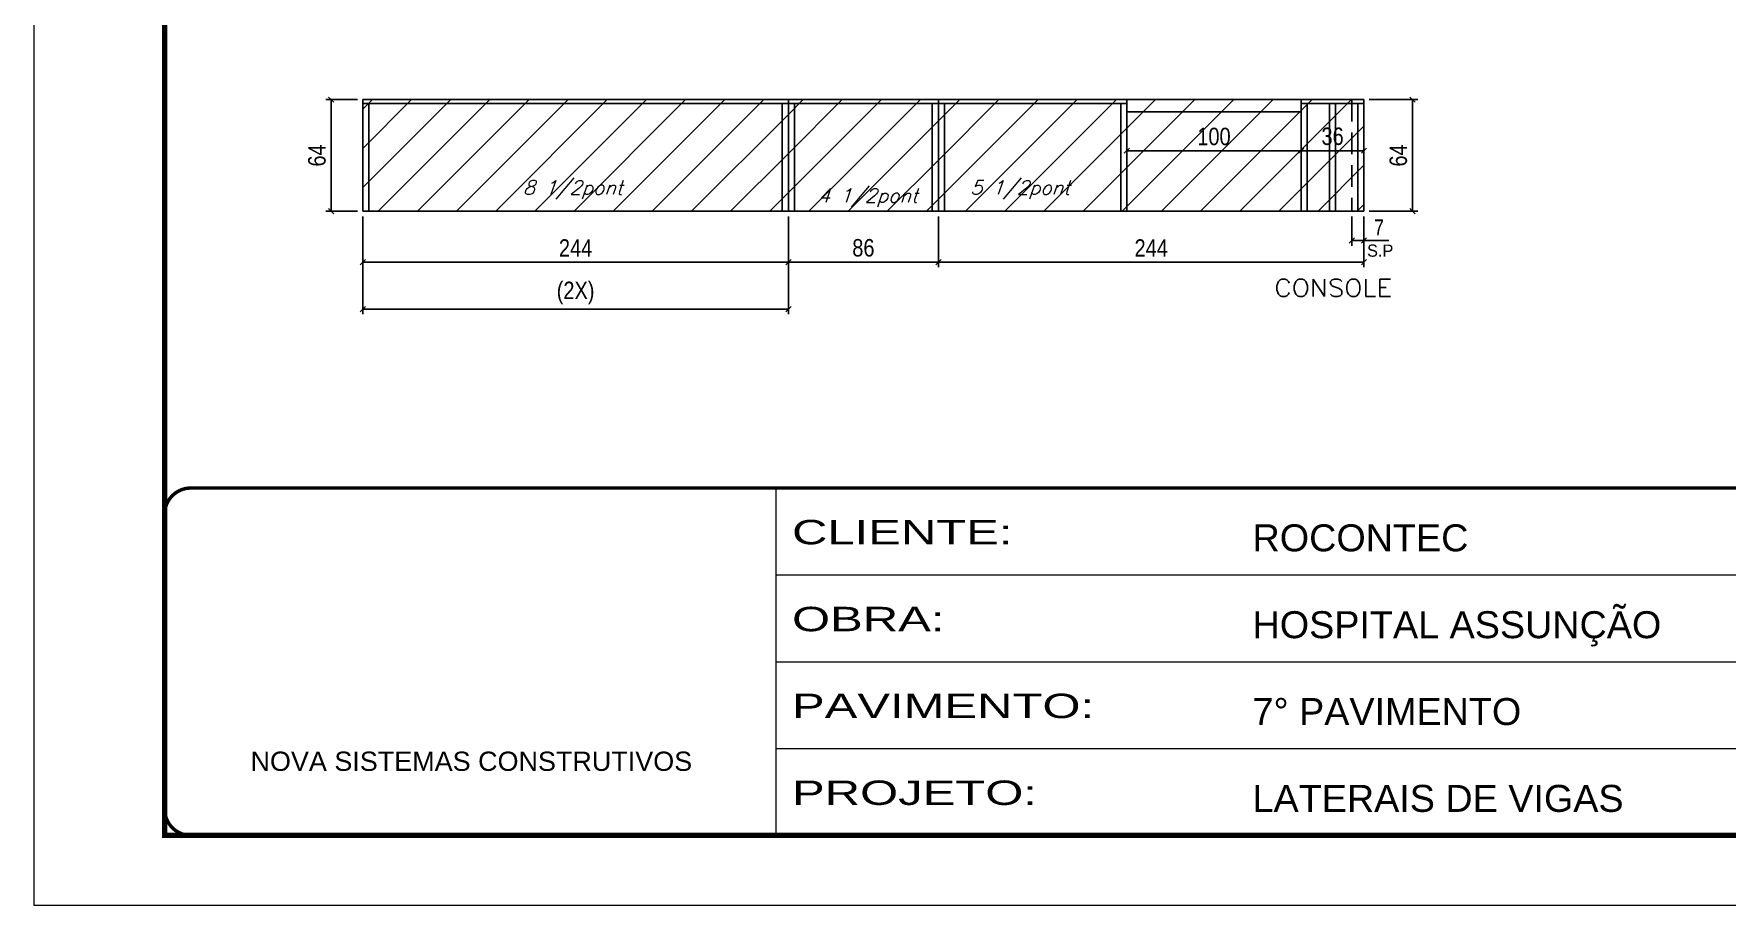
# Model space of a CAD drawing. Extents: x -20960 to -5926, y -2106 to 21915.
# Drawn here: x -10622 to -9651, y 9380 to 9879 of the extents above; entities that cross this region are included whole.
import ezdxf

# ---------------------------------------------------------------- set-up
doc = ezdxf.new("R2010")
doc.units = 0
for name, pattern in [('CONTINUO', [0]), ('DASHED', [0.75, 0.5, -0.25]), ('HIDDEN', [0.375, 0.25, -0.125])]:
    doc.linetypes.add(name, pattern=pattern)
for name, color, linetype in [('5', 5, 'Continuous'), ('COTA', 241, 'Continuous'), ('Painéis', 200, 'Continuous'), ('SARR_2.2x7', 40, 'Continuous'), ('SARR_3.5x7', 81, 'Continuous'), ('texto', 7, 'Continuous')]:
    doc.layers.add(name, color=color, linetype=linetype)
for name, color, linetype, lineweight in [('Folhas', 255, 'Continuous', 9), ('Hachura', 251, 'Continuous', 9), ('SARRAFO DE PRESSAO', 251, 'DASHED', 9)]:
    doc.layers.add(name, color=color, linetype=linetype, lineweight=lineweight)
doc.styles.add('ARIAL', font='arial.ttf')
doc.styles.add('COTA TECNICA', font='techl___.ttf', dxfattribs={"height": 10})
doc.styles.add('COTA TECNICA-50', font='techl___.ttf', dxfattribs={"height": 9})
doc.styles.add('REGUA-120', font='ROMANS.shx', dxfattribs={"height": 15})
doc.styles.add('Romans', font='romans.shx')
doc.styles.add('ROMAS860', font='ROMAS860.SHX')
doc.styles.add('Tecnologia', font='')
doc.styles.get('Tecnologia').set_extended_font_data('Forgotten Futurist')
doc.dimstyles.new('COTA PAINEL-50', dxfattribs={"dimtxt": 9, "dimasz": 3, "dimexe": 3, "dimexo": 3, "dimgap": 3, "dimtad": 1, "dimdec": 1, "dimzin": 12, "dimdsep": 46, "dimtxsty": 'COTA TECNICA-50', "dimblk1": 'OBLIQUE', "dimblk2": 'OBLIQUE', "dimsah": 1, "dimcen": 0.9, "dimclrd": 4, "dimclre": 4, "dimclrt": 240, "dimadec": 1, "dimazin": 3, "dimtfac": 1, "dimtdec": 1, "dimtmove": 0, "dimatfit": 3, "dimfxl": 1, "dimtolj": 1, "dimtzin": 12, "dimarcsym": 0})
doc.dimstyles.new('PAINEL', dxfattribs={"dimtxt": 10, "dimasz": 3, "dimexe": 3, "dimexo": 3, "dimgap": 3, "dimtad": 1, "dimdec": 1, "dimzin": 12, "dimdsep": 46, "dimtxsty": 'COTA TECNICA', "dimblk1": 'OBLIQUE', "dimblk2": 'OBLIQUE', "dimsah": 1, "dimcen": 0.9, "dimclrd": 4, "dimclre": 4, "dimclrt": 240, "dimadec": 1, "dimazin": 3, "dimtfac": 1, "dimtdec": 1, "dimtmove": 0, "dimatfit": 3, "dimfxl": 1, "dimtolj": 1, "dimtzin": 12, "dimarcsym": 0})
pattern_1 = [(45, (-150942.79, -21765.177), (-11.2253202, 11.2253202), [])]

# ---------------------------------------------------------------- blocks, each defined once
blk = doc.blocks.new('9999999999')
at = {"color": 30, "linetype": 'CONTINUO'}
for p, q in [((98564.56, 34230.21), (98564.56, 34429.45)), ((98564.56, 34379.64), (99583.98, 34379.64)), ((98564.56, 34329.83), (99487.98, 34329.83)), ((98564.56, 34280.02), (99487.98, 34280.02))]:
    blk.add_line(p, q, dxfattribs=at)
at = {"color": 30, "linetype": 'CONTINUO', "const_width": 2}
blk.add_lwpolyline([(99583.98, 34230.21), (99583.98, 34414.45, 0.414214), (99568.98, 34429.45), (98228.98, 34429.45, 0.414214), (98213.98, 34414.45), (98213.98, 34245.21, 0.414214), (98228.98, 34230.21), (99583.98, 34230.21)], format="xyb", dxfattribs=at)
at = {"layer": 'Folhas'}
blk.add_lwpolyline([(98138.98, 34190.21), (99623.98, 34190.21), (99623.98, 35240.21), (98138.98, 35240.21)], close=True, dxfattribs=at)
at = {"layer": 'Folhas', "color": 30, "const_width": 3}
blk.add_lwpolyline([(98213.98, 34230.21), (99583.98, 34230.21), (99583.98, 35200.21), (98213.98, 35200.21)], close=True, dxfattribs=at)
at = {"color": 7, "linetype": 'Continuous', "ltscale": 5, "style": 'ARIAL'}
for s, height, p in [('ROCONTEC', 15.483, (98837.68, 34393.13)), ('HOSPITAL ASSUNÇÃO', 15.4829, (98837.68, 34343.32)), ('7° PAVIMENTO', 15.4829, (98837.68, 34293.51)), ('NOVA SISTEMAS CONSTRUTIVOS', 11.0592, (98263.19, 34267.21)), ('LATERAIS DE VIGAS', 15.4829, (98837.68, 34243.7))]:
    blk.add_text(s, height=height, dxfattribs=at).set_placement(p)
at = {"layer": 'Folhas', "color": 7, "style": 'Tecnologia', "width": 1.5}
for s, p in [('CLIENTE:', (98573.65, 34397.17)), ('OBRA:', (98573.65, 34347.31)), ('PAVIMENTO:', (98573.65, 34297.5)), ('PROJETO:', (98573.65, 34247.69))]:
    blk.add_text(s, height=14, dxfattribs=at).set_placement(p)
blk = doc.blocks.new('_Oblique')
at = {"color": 0, "linetype": 'ByBlock', "lineweight": -2}
blk.add_line((-0.5, -0.5), (0.5, 0.5), dxfattribs=at)
blk = doc.blocks.new('*D1639')
at = {"layer": 'COTA', "color": 4, "lineweight": -2, "ltscale": 25, "transparency": 16777216}
for p, q in [((-10433.41, 9774.63), (-10433.41, 9745.47)), ((-10189.41, 9774.63), (-10189.41, 9745.47)), ((-10433.41, 9748.47), (-10189.41, 9748.47))]:
    blk.add_line(p, q, dxfattribs=at)
at = {"layer": 'Defpoints', "color": 0, "ltscale": 25, "transparency": 16777216}
for p in [(-10433.41, 9777.63), (-10189.41, 9777.63), (-10189.41, 9748.47)]:
    blk.add_point(p, dxfattribs=at)
at = {"layer": 'COTA', "color": 4, "lineweight": -2, "ltscale": 25, "transparency": 16777216, "xscale": 3, "yscale": 3, "zscale": 3, "rotation": 180}
blk.add_blockref('_Oblique', (-10433.41, 9748.47), dxfattribs=at)
at = {"layer": 'COTA', "color": 4, "lineweight": -2, "ltscale": 25, "transparency": 16777216, "xscale": 3, "yscale": 3, "zscale": 3}
blk.add_blockref('_Oblique', (-10189.41, 9748.47), dxfattribs=at)
at = {"layer": 'COTA', "color": 240, "ltscale": 25, "transparency": 16777216, "insert": (-10311.41, 9756.54), "char_height": 10, "attachment_point": 5, "style": 'COTA TECNICA'}
blk.add_mtext('\\A1;244', dxfattribs=at)
blk = doc.blocks.new('*D1416')
at = {"layer": 'COTA', "color": 4, "lineweight": -2, "ltscale": 25, "transparency": 16777216}
for p, q in [((-10433.41, 9774.63), (-10433.41, 9718.51)), ((-10189.41, 9774.63), (-10189.41, 9718.51)), ((-10433.41, 9721.51), (-10189.41, 9721.51))]:
    blk.add_line(p, q, dxfattribs=at)
at = {"layer": 'Defpoints', "color": 0, "ltscale": 25, "transparency": 16777216}
for p in [(-10433.41, 9777.63), (-10189.41, 9777.63), (-10189.41, 9721.51)]:
    blk.add_point(p, dxfattribs=at)
at = {"layer": 'COTA', "color": 4, "lineweight": -2, "ltscale": 25, "transparency": 16777216, "xscale": 3, "yscale": 3, "zscale": 3, "rotation": 180}
blk.add_blockref('_Oblique', (-10433.41, 9721.51), dxfattribs=at)
at = {"layer": 'COTA', "color": 4, "lineweight": -2, "ltscale": 25, "transparency": 16777216, "xscale": 3, "yscale": 3, "zscale": 3}
blk.add_blockref('_Oblique', (-10189.41, 9721.51), dxfattribs=at)
at = {"layer": 'COTA', "color": 240, "ltscale": 25, "transparency": 16777216, "insert": (-10311.41, 9730.73), "char_height": 10, "attachment_point": 5, "style": 'COTA TECNICA'}
blk.add_mtext('\\A1;(2X)', dxfattribs=at)
blk = doc.blocks.new('*D1640')
at = {"layer": 'COTA', "color": 4, "lineweight": -2, "ltscale": 25, "transparency": 16777216}
for p, q in [((-10189.41, 9774.63), (-10189.41, 9745.47)), ((-10103.41, 9774.63), (-10103.41, 9745.47)), ((-10189.41, 9748.47), (-10103.41, 9748.47))]:
    blk.add_line(p, q, dxfattribs=at)
at = {"layer": 'Defpoints', "color": 0, "ltscale": 25, "transparency": 16777216}
for p in [(-10189.41, 9777.63), (-10103.41, 9777.63), (-10103.41, 9748.47)]:
    blk.add_point(p, dxfattribs=at)
at = {"layer": 'COTA', "color": 4, "lineweight": -2, "ltscale": 25, "transparency": 16777216, "xscale": 3, "yscale": 3, "zscale": 3, "rotation": 180}
blk.add_blockref('_Oblique', (-10189.41, 9748.47), dxfattribs=at)
at = {"layer": 'COTA', "color": 4, "lineweight": -2, "ltscale": 25, "transparency": 16777216, "xscale": 3, "yscale": 3, "zscale": 3}
blk.add_blockref('_Oblique', (-10103.41, 9748.47), dxfattribs=at)
at = {"layer": 'COTA', "color": 240, "ltscale": 25, "transparency": 16777216, "insert": (-10146.41, 9756.6), "char_height": 10, "attachment_point": 5, "style": 'COTA TECNICA'}
blk.add_mtext('\\A1;86', dxfattribs=at)
blk = doc.blocks.new('*D1417')
at = {"layer": 'COTA', "color": 4, "linetype": 'ByBlock', "lineweight": -2, "transparency": 16777216}
for p, q in [((-9866.41, 9774.63), (-9866.41, 9757.83)), ((-9859.41, 9774.63), (-9859.41, 9757.83)), ((-9866.41, 9760.83), (-9859.41, 9760.83)), ((-9859.41, 9760.83), (-9845.25, 9760.83))]:
    blk.add_line(p, q, dxfattribs=at)
at = {"layer": 'Defpoints', "color": 0, "linetype": 'ByBlock', "transparency": 16777216}
for p in [(-9866.41, 9777.63), (-9859.41, 9777.63), (-9859.41, 9760.83)]:
    blk.add_point(p, dxfattribs=at)
at = {"layer": 'COTA', "color": 4, "linetype": 'ByBlock', "lineweight": -2, "transparency": 16777216, "xscale": 3, "yscale": 3, "zscale": 3, "rotation": 180}
blk.add_blockref('_Oblique', (-9866.41, 9760.83), dxfattribs=at)
at = {"layer": 'COTA', "color": 4, "linetype": 'ByBlock', "lineweight": -2, "transparency": 16777216, "xscale": 3, "yscale": 3, "zscale": 3}
blk.add_blockref('_Oblique', (-9859.41, 9760.83), dxfattribs=at)
at = {"layer": 'COTA', "color": 240, "linetype": 'ByBlock', "transparency": 16777216, "insert": (-9850.83, 9768.39), "char_height": 9, "attachment_point": 5, "style": 'COTA TECNICA-50'}
blk.add_mtext('\\A1;7', dxfattribs=at)
blk = doc.blocks.new('*D1641')
at = {"layer": 'COTA', "color": 4, "lineweight": -2, "ltscale": 25, "transparency": 16777216}
for p, q in [((-9995.41, 9831.63), (-9995.41, 9809.34)), ((-9895.41, 9831.63), (-9895.41, 9809.34)), ((-9995.41, 9812.34), (-9895.41, 9812.34))]:
    blk.add_line(p, q, dxfattribs=at)
at = {"layer": 'Defpoints', "color": 0, "ltscale": 25, "transparency": 16777216}
for p in [(-9995.41, 9834.63), (-9895.41, 9834.63), (-9895.41, 9812.34)]:
    blk.add_point(p, dxfattribs=at)
at = {"layer": 'COTA', "color": 4, "lineweight": -2, "ltscale": 25, "transparency": 16777216, "xscale": 3, "yscale": 3, "zscale": 3, "rotation": 180}
blk.add_blockref('_Oblique', (-9995.41, 9812.34), dxfattribs=at)
at = {"layer": 'COTA', "color": 4, "lineweight": -2, "ltscale": 25, "transparency": 16777216, "xscale": 3, "yscale": 3, "zscale": 3}
blk.add_blockref('_Oblique', (-9895.41, 9812.34), dxfattribs=at)
at = {"layer": 'COTA', "color": 240, "ltscale": 25, "transparency": 16777216, "insert": (-9945.41, 9820.45), "char_height": 10, "attachment_point": 5, "style": 'COTA TECNICA'}
blk.add_mtext('\\A1;100', dxfattribs=at)
blk = doc.blocks.new('*D1642')
at = {"layer": 'COTA', "color": 4, "lineweight": -2, "ltscale": 25, "transparency": 16777216}
for p, q in [((-9895.41, 9831.63), (-9895.41, 9809.34)), ((-9895.41, 9812.34), (-9859.41, 9812.34))]:
    blk.add_line(p, q, dxfattribs=at)
at = {"layer": 'Defpoints', "color": 0, "ltscale": 25, "transparency": 16777216}
for p in [(-9895.41, 9834.63), (-9859.41, 9812.34), (-9859.41, 9812.34)]:
    blk.add_point(p, dxfattribs=at)
at = {"layer": 'COTA', "color": 4, "lineweight": -2, "ltscale": 25, "transparency": 16777216, "xscale": 3, "yscale": 3, "zscale": 3, "rotation": 180}
blk.add_blockref('_Oblique', (-9895.41, 9812.34), dxfattribs=at)
at = {"layer": 'COTA', "color": 4, "lineweight": -2, "ltscale": 25, "transparency": 16777216, "xscale": 3, "yscale": 3, "zscale": 3}
blk.add_blockref('_Oblique', (-9859.41, 9812.34), dxfattribs=at)
at = {"layer": 'COTA', "color": 240, "ltscale": 25, "transparency": 16777216, "insert": (-9877.41, 9820.56), "char_height": 10, "attachment_point": 5, "style": 'COTA TECNICA'}
blk.add_mtext('\\A1;36', dxfattribs=at)
blk = doc.blocks.new('*D1643')
at = {"layer": 'COTA', "color": 4, "lineweight": -2, "ltscale": 25, "transparency": 16777216}
for p, q in [((-10103.41, 9774.63), (-10103.41, 9745.47)), ((-9859.41, 9774.63), (-9859.41, 9745.47)), ((-10103.41, 9748.47), (-9859.41, 9748.47))]:
    blk.add_line(p, q, dxfattribs=at)
at = {"layer": 'Defpoints', "color": 0, "ltscale": 25, "transparency": 16777216}
for p in [(-10103.41, 9777.63), (-9859.41, 9777.63), (-9859.41, 9748.47)]:
    blk.add_point(p, dxfattribs=at)
at = {"layer": 'COTA', "color": 4, "lineweight": -2, "ltscale": 25, "transparency": 16777216, "xscale": 3, "yscale": 3, "zscale": 3, "rotation": 180}
blk.add_blockref('_Oblique', (-10103.41, 9748.47), dxfattribs=at)
at = {"layer": 'COTA', "color": 4, "lineweight": -2, "ltscale": 25, "transparency": 16777216, "xscale": 3, "yscale": 3, "zscale": 3}
blk.add_blockref('_Oblique', (-9859.41, 9748.47), dxfattribs=at)
at = {"layer": 'COTA', "color": 240, "ltscale": 25, "transparency": 16777216, "insert": (-9981.41, 9756.54), "char_height": 10, "attachment_point": 5, "style": 'COTA TECNICA'}
blk.add_mtext('\\A1;244', dxfattribs=at)
blk = doc.blocks.new('*D1668')
at = {"layer": 'COTA', "color": 4, "lineweight": -2, "ltscale": 25, "transparency": 16777216}
for p, q in [((-9856.41, 9841.63), (-9828.58, 9841.63)), ((-9831.58, 9841.63), (-9831.58, 9777.63)), ((-9856.41, 9777.63), (-9828.58, 9777.63))]:
    blk.add_line(p, q, dxfattribs=at)
at = {"layer": 'Defpoints', "color": 0, "ltscale": 25, "transparency": 16777216}
for p in [(-9859.41, 9841.63), (-9859.41, 9777.63), (-9831.58, 9777.63)]:
    blk.add_point(p, dxfattribs=at)
at = {"layer": 'COTA', "color": 4, "lineweight": -2, "ltscale": 25, "transparency": 16777216, "xscale": 3, "yscale": 3, "zscale": 3}
for p, rotation in [((-9831.58, 9841.63), 90), ((-9831.58, 9777.63), 270)]:
    blk.add_blockref('_Oblique', p, dxfattribs=dict(at, rotation=rotation))
at = {"layer": 'COTA', "color": 240, "ltscale": 25, "transparency": 16777216, "insert": (-9839.68, 9809.63), "char_height": 10, "attachment_point": 5, "rotation": 90, "style": 'COTA TECNICA'}
blk.add_mtext('\\A1;64', dxfattribs=at)
blk = doc.blocks.new('*D1669')
at = {"layer": 'COTA', "color": 4, "lineweight": -2, "ltscale": 25, "transparency": 16777216}
for p, q in [((-10436.41, 9841.63), (-10454.56, 9841.63)), ((-10451.56, 9777.63), (-10451.56, 9841.63)), ((-10436.41, 9777.63), (-10454.56, 9777.63))]:
    blk.add_line(p, q, dxfattribs=at)
at = {"layer": 'Defpoints', "color": 0, "ltscale": 25, "transparency": 16777216}
for p in [(-10451.56, 9841.63), (-10433.41, 9841.63), (-10433.41, 9777.63)]:
    blk.add_point(p, dxfattribs=at)
at = {"layer": 'COTA', "color": 4, "lineweight": -2, "ltscale": 25, "transparency": 16777216, "xscale": 3, "yscale": 3, "zscale": 3}
for p, rotation in [((-10451.56, 9841.63), 90), ((-10451.56, 9777.63), 270)]:
    blk.add_blockref('_Oblique', p, dxfattribs=dict(at, rotation=rotation))
at = {"layer": 'COTA', "color": 240, "ltscale": 25, "transparency": 16777216, "insert": (-10459.66, 9809.63), "char_height": 10, "attachment_point": 5, "rotation": 90, "style": 'COTA TECNICA'}
blk.add_mtext('\\A1;64', dxfattribs=at)

msp = doc.modelspace()

# ---------------------------------------------------------------- hatches: boundary and pattern name
at = {"layer": 'Hachura', "ltscale": 25}
h = msp.add_hatch(dxfattribs=at)
h.set_pattern_fill('ANSI31', color=256, scale=5)
h.set_pattern_definition(pattern_1)
h.paths.add_polyline_path([(-10433.41, 9841.63), (-10433.41, 9777.63), (-10189.41, 9777.63), (-10189.41, 9841.63)])
h = msp.add_hatch(dxfattribs=at)
h.set_pattern_fill('ANSI31', color=256, scale=5)
h.set_pattern_definition(pattern_1)
h.paths.add_polyline_path([(-10189.41, 9841.63), (-10189.41, 9777.63), (-10103.41, 9777.63), (-10103.41, 9841.63)])
h = msp.add_hatch(dxfattribs=at)
h.set_pattern_fill('ANSI31', color=256, scale=5)
h.set_pattern_definition(pattern_1)
h.paths.add_polyline_path([(-10103.41, 9841.63), (-10103.41, 9777.63), (-9859.41, 9777.63), (-9859.41, 9841.63)])

# ---------------------------------------------------------------- linework, layer by layer
at = {"layer": 'Painéis', "linetype": 'ByBlock'}
for p, q in [((-9859.41, 9841.63), (-10433.41, 9841.63)), ((-10433.41, 9841.63), (-10433.41, 9777.63)), ((-10189.41, 9841.63), (-10189.41, 9777.63)), ((-10103.41, 9841.63), (-10103.41, 9777.63)), ((-9859.41, 9841.63), (-9859.41, 9777.63)), ((-10433.41, 9777.63), (-9859.41, 9777.63))]:
    msp.add_line(p, q, dxfattribs=at)
at = {"layer": 'SARR_2.2x7', "linetype": 'Continuous', "ltscale": 50}
for p, q in [((-10189.41, 9839.43), (-10433.41, 9839.43)), ((-10189.41, 9839.43), (-10103.41, 9839.43)), ((-10103.41, 9839.43), (-9995.41, 9839.43)), ((-9995.41, 9834.63), (-9895.41, 9834.63)), ((-9895.41, 9839.43), (-9859.41, 9839.43))]:
    msp.add_line(p, q, dxfattribs=at)
at = {"layer": 'SARR_2.2x7', "linetype": 'HIDDEN', "ltscale": 50}
msp.add_line((-9866.41, 9841.63), (-9866.41, 9777.63), dxfattribs=at)
at = {"layer": 'SARR_3.5x7'}
for p, q in [((-10429.91, 9839.43), (-10429.91, 9777.63)), ((-10192.91, 9839.43), (-10192.91, 9777.63)), ((-10185.91, 9839.43), (-10185.91, 9777.63)), ((-10106.91, 9839.43), (-10106.91, 9777.63)), ((-10099.91, 9839.43), (-10099.91, 9777.63)), ((-9998.91, 9839.43), (-9998.91, 9777.63)), ((-9995.41, 9841.63), (-9995.41, 9777.63)), ((-9895.41, 9841.63), (-9895.41, 9777.63)), ((-9891.91, 9839.43), (-9891.91, 9777.63)), ((-9879.16, 9839.43), (-9879.16, 9777.63)), ((-9875.66, 9839.43), (-9875.66, 9777.63)), ((-9862.91, 9839.43), (-9862.91, 9777.63)), ((-9859.41, 9841.63), (-9859.41, 9777.63))]:
    msp.add_line(p, q, dxfattribs=at)

# ---------------------------------------------------------------- block references
at = {"layer": 'SARRAFO DE PRESSAO', "color": 6, "linetype": 'ByBlock'}
msp.add_blockref('9999999999', (-108760.98, -24810.57), dxfattribs=at)

# ---------------------------------------------------------------- texts
at = {"layer": '5', "style": 'REGUA-120', "width": 1.1}
msp.add_text('CONSOLE', height=10, dxfattribs=at).set_placement((-9910.74, 9728.68))
at = {"layer": 'texto', "color": 2, "char_height": 8, "attachment_point": 5, "style": 'Romans'}
for s, insert in [('{\\Q19;\\C256;8 1/2pont}', (-10313.05, 9789.88)), ('{\\Q19;\\C256;5 1/2pont}', (-10056.58, 9789.88)), ('{\\Q19;\\C256;4 1/2pont}', (-10143.84, 9785.26))]:
    msp.add_mtext(s, dxfattribs=dict(at, insert=insert))
at = {"layer": 'texto', "color": 4, "insert": (-9850.11, 9755), "char_height": 7, "attachment_point": 5, "style": 'ROMAS860'}
msp.add_mtext('S.P', dxfattribs=at)

# ---------------------------------------------------------------- dimensions: what is measured, and where the dimension line sits
at = {"layer": 'COTA', "ltscale": 25}
for base, p1, p2, picture, middle in [((-10451.56, 9841.63), (-10433.41, 9777.63), (-10433.41, 9841.63), '*D1669', (-10459.66, 9809.63)), ((-9831.58, 9777.63), (-9859.41, 9841.63), (-9859.41, 9777.63), '*D1668', (-9839.68, 9809.63))]:
    dim = msp.add_linear_dim(base=base, p1=p1, p2=p2, angle=90, dimstyle='PAINEL', dxfattribs=at)
    dim.commit()
    dim.dimension.update_dxf_attribs({"geometry": picture, "text_midpoint": middle})
for base, p1, p2, picture, middle in [((-9895.41, 9812.34), (-9995.41, 9834.63), (-9895.41, 9834.63), '*D1641', (-9945.41, 9820.45)), ((-10189.41, 9748.47), (-10433.41, 9777.63), (-10189.41, 9777.63), '*D1639', (-10311.41, 9756.54)), ((-10103.41, 9748.47), (-10189.41, 9777.63), (-10103.41, 9777.63), '*D1640', (-10146.41, 9756.6)), ((-9859.41, 9748.47), (-10103.41, 9777.63), (-9859.41, 9777.63), '*D1643', (-9981.41, 9756.54))]:
    dim = msp.add_linear_dim(base=base, p1=p1, p2=p2, dimstyle='PAINEL', dxfattribs=at)
    dim.commit()
    dim.dimension.update_dxf_attribs({"geometry": picture, "text_midpoint": middle})
dim = msp.add_linear_dim(base=(-9859.41, 9812.34), p1=(-9895.41, 9834.63), p2=(-9859.41, 9812.34), dimstyle='PAINEL', override={"dimtmove": 1}, dxfattribs=at)
dim.commit()
dim.dimension.update_dxf_attribs({"geometry": '*D1642', "text_midpoint": (-9877.41, 9820.56)})
dim = msp.add_linear_dim(base=(-10189.41, 9721.51), p1=(-10433.41, 9777.63), p2=(-10189.41, 9777.63), text='(2X)', dimstyle='PAINEL', dxfattribs=at)
dim.commit()
dim.dimension.update_dxf_attribs({"geometry": '*D1416', "text_midpoint": (-10311.41, 9721.51), "dimtype": 160})
at = {"layer": 'COTA', "linetype": 'ByBlock'}
dim = msp.add_linear_dim(base=(-9859.41, 9760.83), p1=(-9866.41, 9777.63), p2=(-9859.41, 9777.63), dimstyle='COTA PAINEL-50', override={"dimarcsym": 1}, dxfattribs=at)
dim.commit()
dim.dimension.update_dxf_attribs({"geometry": '*D1417', "text_midpoint": (-9850.83, 9768.39)})

doc.saveas('drawing.dxf')
